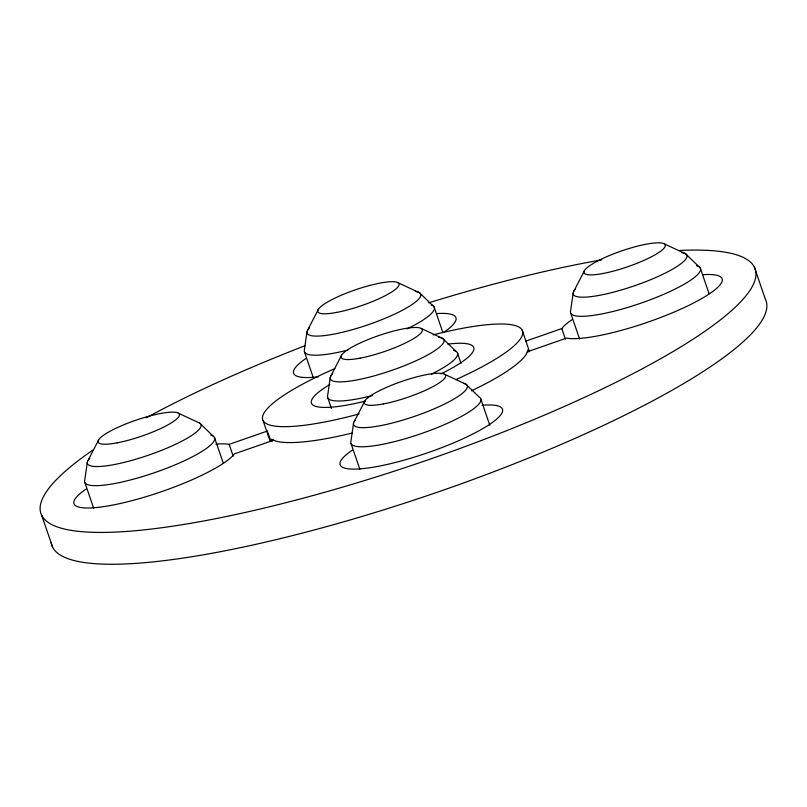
<?xml version="1.0" encoding="UTF-8"?>
<svg xmlns="http://www.w3.org/2000/svg" width="807" height="807" viewBox="0 0 807 807"><rect width="100%" height="100%" fill="white"/><g stroke="black" fill="none" stroke-linecap="round" stroke-linejoin="round"><path stroke-width="1.21" d="M87.317 462.29L84.634 480.811A68.625 13.568 -18.9 0 0 160.109 470.713A68.625 13.568 -18.9 0 0 210.647 435.044M306.983 331.838L304.3 350.349A68.625 13.568 -18.9 0 0 347.968 350.067M330.245 377.615L327.571 396.136A68.625 13.568 -18.9 0 0 372.39 395.561M353.516 423.403L350.833 441.913A68.625 13.568 -18.9 0 0 422.081 433.329A68.625 13.568 -18.9 0 0 479.287 397.135L465.911 384.223L444.617 374.307M573.182 292.941L570.499 311.462A68.625 13.568 -18.9 0 0 645.963 301.364A68.625 13.568 -18.9 0 0 696.502 265.695M88.074 460.424L98.666 439.845M307.729 329.962L318.331 309.394M331.001 375.749L341.593 355.171M354.273 421.526L364.865 400.948M573.928 291.075L584.52 270.496M525.912 341.089L561.793 328.58L563.205 326.815A85.784 16.957 -18.9 0 1 572.012 319.683M215.842 444.143A85.784 16.957 -18.9 0 1 226.969 444.011L229.148 444.364L267.742 430.908M273.664 440.198L234.312 453.917L232.9 455.693A85.784 16.957 -18.9 0 1 121.353 503.255A85.784 16.957 -18.9 0 1 86.157 489.032M527.264 351.802L566.625 338.083L569.137 338.496A85.784 16.957 -18.9 0 0 686.727 306.378A85.784 16.957 -18.9 0 0 702.867 274.703M664.272 243.855L685.577 253.771L698.953 266.683M398.073 282.743L419.378 292.659L432.754 305.581M421.345 328.53L442.65 338.446L456.026 351.358M178.418 413.204L199.712 423.12L213.088 436.032M754.343 267.056L765.248 298.883A377.464 74.607 -18.9 0 1 431.402 494.247A377.464 74.607 -18.9 0 1 51.184 542.607M700.315 268.085L709.081 293.698M570.751 313.247L579.567 338.98M561.793 328.58L565.425 339.192M433.218 334.855A137.261 27.125 -18.9 0 1 522.169 330.174L529.372 351.237M528.908 351.933L528.121 349.663L526.416 353.95A137.261 27.125 -18.9 0 1 471.439 390.85M480.659 398.537L489.819 425.319M457.387 352.76L460.989 363.291M434.116 306.983L442.882 332.595M351.095 443.699L359.861 469.311M327.824 397.922L331.415 408.392M304.552 352.134L313.328 377.757M271.999 441.479L271.223 439.21L276.115 441.187A137.261 27.125 -18.9 0 0 352.498 432.976M267.974 432.834L270.698 440.793M263.042 420.497L270.254 441.56M229.148 444.364L233.183 456.147M214.46 437.434L223.267 463.178M84.896 482.596L93.662 508.208M41.752 515.441L52.657 547.267M522.169 330.174A137.261 27.125 -18.9 0 1 455.945 379.583M359.165 413.941A137.261 27.125 -18.9 0 1 263.102 420.608A137.261 27.125 -18.9 0 1 334.804 368.638M447.814 344.125A85.784 16.957 -18.9 0 1 440.884 373.913M365.41 401.099A85.784 16.957 -18.9 0 1 329.861 384.505M453.574 350.369A68.625 13.568 -18.9 0 1 431.513 374.065M438.564 337.205A60.051 11.873 -18.9 0 1 391.345 370.534A60.051 11.873 -18.9 0 1 332.706 373.591M681.491 252.53A60.051 11.873 -18.9 0 1 634.282 285.86A60.051 11.873 -18.9 0 1 575.643 288.916M431.241 304.875A68.625 13.568 -18.9 0 1 407.101 328.842M415.292 291.428A60.051 11.873 -18.9 0 1 368.083 324.757A60.051 11.873 -18.9 0 1 309.444 327.813M463.773 383.355A60.051 11.873 -18.9 0 1 413.376 416.745A60.051 11.873 -18.9 0 1 355.302 420.114M199.712 423.12A60.051 11.873 -18.9 0 1 142.214 457.266A60.051 11.873 -18.9 0 1 89.779 458.265M679.01 250.493A377.464 74.607 -18.9 0 1 650.967 364.098A377.464 74.607 -18.9 0 1 175.896 525.7A377.464 74.607 -18.9 0 1 93.491 449.66M146.198 417.824A377.464 74.607 -18.9 0 1 304.905 345.789M428.699 302.827A377.464 74.607 -18.9 0 1 601.75 259.844M436.668 313.6A85.784 16.957 -18.9 0 1 443.749 332.363M318.462 376.819A85.784 16.957 -18.9 0 1 305.823 358.57M482.031 405.245A85.784 16.957 -18.9 0 1 480.952 429.667A85.784 16.957 -18.9 0 1 371.866 467.424A85.784 16.957 -18.9 0 1 352.356 450.135M360.134 358.157A42.892 8.474 -18.9 0 0 422.354 330.517A42.892 8.474 -18.9 0 0 362.636 341.865A42.892 8.474 -18.9 0 0 360.134 358.157M603.071 273.482A42.892 8.474 -18.9 0 0 665.281 245.842A42.892 8.474 -18.9 0 0 605.563 257.191A42.892 8.474 -18.9 0 0 603.071 273.482M336.872 312.38A42.892 8.474 -18.9 0 0 399.092 284.74A42.892 8.474 -18.9 0 0 339.364 296.088A42.892 8.474 -18.9 0 0 336.872 312.38M383.406 403.934A42.892 8.474 -18.9 0 0 445.625 376.294A42.892 8.474 -18.9 0 0 385.897 387.642A42.892 8.474 -18.9 0 0 383.406 403.934M117.207 442.831A42.892 8.474 -18.9 0 0 179.426 415.191A42.892 8.474 -18.9 0 0 119.698 426.54A42.892 8.474 -18.9 0 0 117.207 442.831"/></g></svg>
